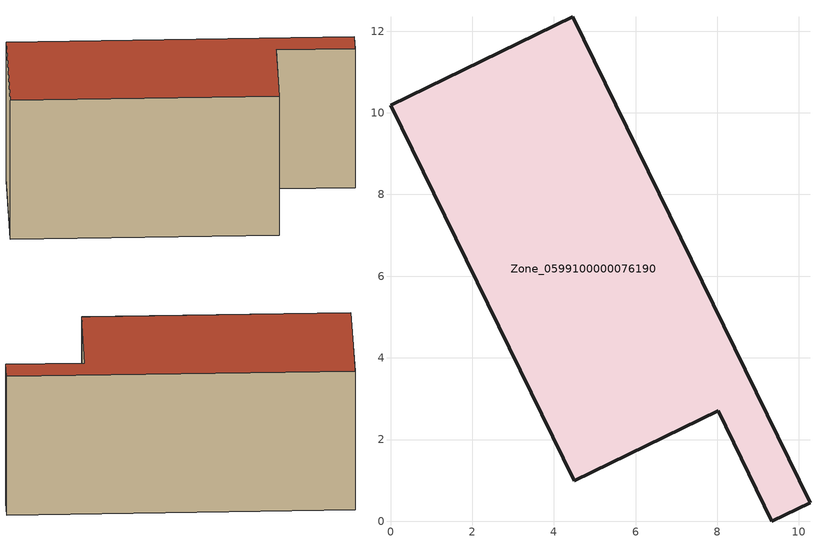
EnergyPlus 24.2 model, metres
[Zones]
Zone_0599100000076190
 floor ground (C_G): 4.46,12.35 10.27,0.45 9.34,0 8.03,2.7 4.5,0.99 0,10.19 z0
 wall outside (C_F): 10.27,0.45 4.46,12.35 0,10.19 4.5,0.99 8.03,2.7 9.34,0 10.27,0.45 z0:5.91
 roof outside (C_R): 4.46,12.35 0,10.19 4.5,0.99 8.03,2.7 9.34,0 10.27,0.45 z5.91
[BUILDING]
Pand.0599100000076190: North Axis=0; Terrain=City; Loads Convergence Tolerance Value=0.04; Temperature Convergence Tolerance Value=0.4; Solar Distribution=FullExterior; Maximum Number of Warmup Days=25; Minimum Number of Warmup Days=1
[Site:Location]
Rotterdam.The.Hague.AP_ZH_NLD Design_Conditions: Latitude=51.96; Longitude=4.45; Time Zone=1; Elevation=-4.5
[SITE:GROUNDTEMPERATURE:BUILDINGSURFACE]
18, 18, 18, 18, 18, 18, 18, 18, 18, 18, 18, 18
[MATERIAL] Thermal Absorptance=0.9; Solar Absorptance=0.7; Visible Absorptance=0.7
Name | Roughness | Thickness | Conductivity | Density | Specific Heat
G.TC.1946-1964 | MediumSmooth | 0.15 | 1 | 540 | 1210
F.TC.1946-1964 | Rough | 0.3 | 0.857143 | 1920 | 840
R.TC.1946-1964 | MediumRough | 0.2 | 0.235294 | 1500 | 1000
[CONSTRUCTION]
C_G: G.TC.1946-1964
C_F: F.TC.1946-1964
C_R: R.TC.1946-1964
[ZONE]
Zone_0599100000076190: Type=1; Multiplier=1; Ceiling Height=Autocalculate; Volume=Autocalculate; Floor Area=autocalculate; Part of Total Floor Area=Yes
[ZONEINFILTRATION:DESIGNFLOWRATE]
Infil_Zone_0599100000076190: Zone or ZoneList or Space or SpaceList=Zone_0599100000076190; Schedule=AlwaysOn; Design Flow Rate Calculation Method=Flow/Area; Flow Rate per Floor Area=0.003; Constant Term Coefficient=1; Temperature Term Coefficient=0; Velocity Term Coefficient=0; Velocity Squared Term Coefficient=0
[HVACTEMPLATE:ZONE:IDEALLOADSAIRSYSTEM]
Zone_0599100000076190: Maximum Heating Supply Air Temperature=50; Minimum Cooling Supply Air Temperature=13; Maximum Heating Supply Air Humidity Ratio=0.0156; Minimum Cooling Supply Air Humidity Ratio=0.0077; Heating Limit=NoLimit; Cooling Limit=NoLimit; Dehumidification Control Type=ConstantSensibleHeatRatio; Cooling Sensible Heat Ratio=0.7; Dehumidification Setpoint=60; Humidification Control Type=None; Humidification Setpoint=30; Outdoor Air Method=None; Outdoor Air Flow Rate per Person=0.00944; Outdoor Air Flow Rate per Zone Floor Area=0; Outdoor Air Flow Rate per Zone=0; Demand Controlled Ventilation Type=None; Outdoor Air Economizer Type=NoEconomizer; Heat Recovery Type=None; Sensible Heat Recovery Effectiveness=0.7; Latent Heat Recovery Effectiveness=0.65
[ZONECONTROL:THERMOSTAT]
ThermostatControl_Zone_0599100000076190: Zone or ZoneList=Zone_0599100000076190; Control Type Schedule=DualSetpointControlType; Control 1=Thermostat_Zone_0599100000076190; Temperature Difference Between Cutout And Setpoint=0
[THERMOSTATSETPOINT:DUALSETPOINT]
Thermostat_Zone_0599100000076190: Heating Setpoint Temperature Schedule=HeatingSetpoint_Zone_0599100000076190; Cooling Setpoint Temperature Schedule=CoolingSetpoint_Zone_0599100000076190
[SCHEDULE:COMPACT]
HeatingSetpoint_Zone_0599100000076190: Through: 12/31, For: AllDays, Until: 24:00, 21
CoolingSetpoint_Zone_0599100000076190: Through: 12/31, For: AllDays, Until: 24:00, 24
DualSetpointControlType: Through: 12/31, For: AllDays, Until: 24:00, 4
AlwaysOn: Through: 12/31, For: AllDays, Until: 24:00, 1
